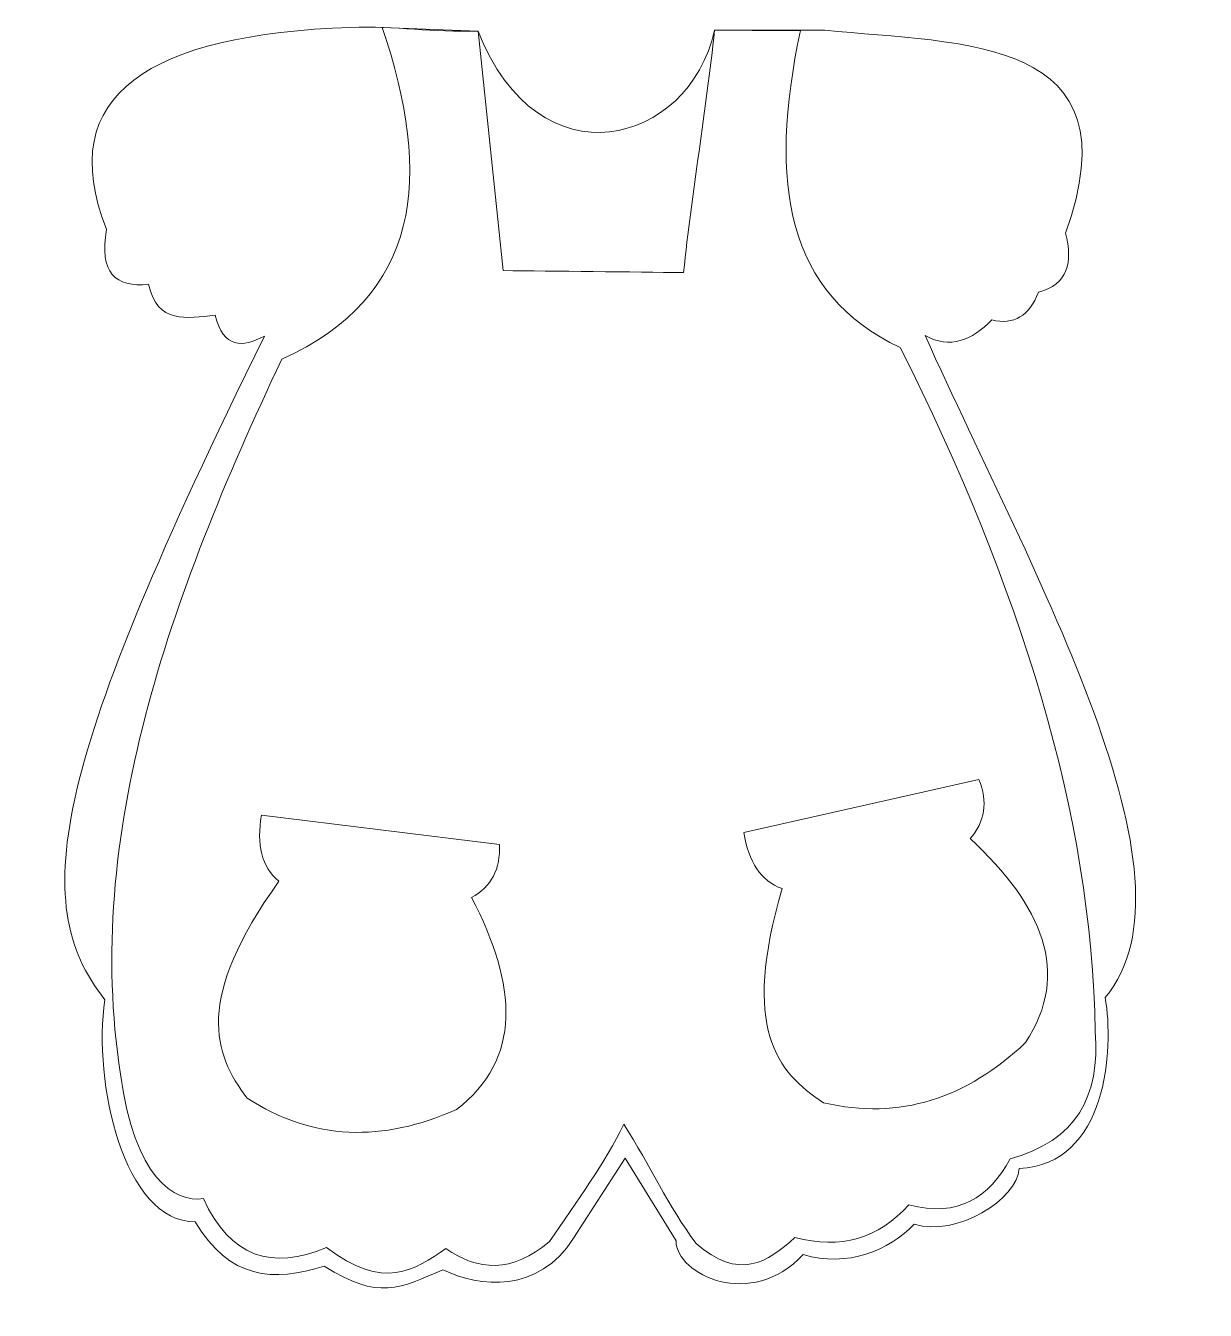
# Model space of a CAD drawing. Header units: centimetres. Extents: x -5.2 to 5, y -5.6 to 5.5.
import ezdxf

# ---------------------------------------------------------------- set-up
doc = ezdxf.new("R2010")
doc.units = ezdxf.units.CM
doc.header["$MEASUREMENT"] = 0
doc.layers.add('Camada 1', color=7, linetype='Continuous')

msp = doc.modelspace()

# ---------------------------------------------------------------- linework, layer by layer
at = {"layer": 'Camada 1', "color": 250, "lineweight": 20}
for points, knots in [([(-4.48409, -2.94134), (-5.16992, -2.08744), (-4.90502, -0.86031), (-3.1052, 2.79799), (-3.1052, 2.79799), (-3.29773, 2.69605), (-3.45921, 2.69284), (-3.53031, 2.97737), (-3.53031, 2.97737), (-3.77514, 2.95284), (-4.03331, 2.89931), (-4.1069, 3.24644), (-4.1069, 3.24644), (-4.39311, 3.21408), (-4.53818, 3.34487), (-4.47065, 3.72143), (-4.47065, 3.72143), (-4.93376, 4.8971), (-4.08422, 5.40537), (-2.3579, 5.46786), (-2.3579, 5.46786), (-1.96608, 5.48206), (-1.64882, 5.42161), (-1.257, 5.43581), (-1.257, 5.43581), (-0.73835, 4.1001), (0.57013, 4.44592), (0.78779, 5.44232), (0.78779, 5.44232), (1.25194, 5.44232), (1.27664, 5.44232), (1.7408, 5.44232), (1.7408, 5.44232), (2.9433, 5.32523), (4.44149, 5.3915), (3.82273, 3.68737), (3.82273, 3.68737), (3.88995, 3.43525), (3.84463, 3.24656), (3.58941, 3.17622), (3.58941, 3.17622), (3.51043, 2.97341), (3.37737, 2.8906), (3.1858, 2.93769), (3.1858, 2.93769), (3.01284, 2.75887), (2.82484, 2.68487), (2.60952, 2.80139), (2.60952, 2.80139), (3.56359, 0.68912), (5.0327, -1.88301), (4.16683, -2.92347), (4.16683, -2.92347), (4.24454, -3.36954), (4.1842, -4.36665), (3.42239, -4.40169), (3.42239, -4.40169), (3.40504, -4.66929), (2.88593, -4.99607), (2.51416, -4.88214), (2.51416, -4.88214), (2.30112, -5.11269), (1.93409, -5.25784), (1.55495, -5.14595), (1.55495, -5.14595), (1.10504, -5.62742), (0.45797, -5.31986), (0.45478, -5.02798), (0.45478, -5.02798), (0.45478, -5.02798), (0.01557, -4.3126), (0.01557, -4.3126), (0.01557, -4.3126), (0.01557, -4.3126), (-0.43255, -5.00215), (-0.43255, -5.00215), (-0.43255, -5.00215), (-0.73057, -5.48138), (-1.24819, -5.43215), (-1.56075, -5.27685), (-1.56075, -5.27685), (-1.9288, -5.43454), (-2.11898, -5.5462), (-2.58725, -5.24459), (-2.58725, -5.24459), (-3.02603, -5.38668), (-3.41221, -5.35756), (-3.70291, -4.86328), (-3.70291, -4.86328), (-4.32226, -4.86176), (-4.59261, -3.65228), (-4.48409, -2.94134)], [0, 0, 0, 0, 0.04166667, 0.04166667, 0.04166667, 0.04166667, 0.08333333, 0.08333333, 0.08333333, 0.08333333, 0.125, 0.125, 0.125, 0.125, 0.16666667, 0.16666667, 0.16666667, 0.16666667, 0.20833333, 0.20833333, 0.20833333, 0.20833333, 0.25, 0.25, 0.25, 0.25, 0.29166667, 0.29166667, 0.29166667, 0.29166667, 0.33333333, 0.33333333, 0.33333333, 0.33333333, 0.375, 0.375, 0.375, 0.375, 0.41666667, 0.41666667, 0.41666667, 0.41666667, 0.45833333, 0.45833333, 0.45833333, 0.45833333, 0.5, 0.5, 0.5, 0.5, 0.54166667, 0.54166667, 0.54166667, 0.54166667, 0.58333333, 0.58333333, 0.58333333, 0.58333333, 0.625, 0.625, 0.625, 0.625, 0.66666667, 0.66666667, 0.66666667, 0.66666667, 0.70833333, 0.70833333, 0.70833333, 0.70833333, 0.75, 0.75, 0.75, 0.75, 0.79166667, 0.79166667, 0.79166667, 0.79166667, 0.83333333, 0.83333333, 0.83333333, 0.83333333, 0.875, 0.875, 0.875, 0.875, 0.91666667, 0.91666667, 0.91666667, 0.91666667, 1, 1, 1, 1]), ([(-2.95498, 2.59707), (-1.75244, 3.13916), (-1.64392, 4.17147), (-2.08615, 5.46627), (-2.08615, 5.46627), (-2.08615, 5.46627), (-1.25701, 5.43581), (-1.25701, 5.43581), (-1.25701, 5.43581), (-1.25701, 5.43581), (-1.04132, 3.36435), (-1.04132, 3.36435), (-1.04132, 3.36435), (-0.61044, 3.35847), (0.08935, 3.35259), (0.52023, 3.34671), (0.52023, 3.34671), (0.59305, 4.04492), (0.71497, 4.74411), (0.78778, 5.44232), (0.78778, 5.44232), (1.0521, 5.44232), (1.26735, 5.44134), (1.53165, 5.44134), (1.53165, 5.44134), (1.24692, 4.11453), (1.41234, 3.16197), (2.39458, 2.69848), (2.39458, 2.69848), (3.42981, 0.63756), (4.05356, -1.34661), (4.08005, -3.21936), (4.08005, -3.21936), (4.12529, -3.774), (3.91506, -4.16258), (3.34523, -4.3174), (3.34523, -4.3174), (3.164, -4.65036), (2.89714, -4.82821), (2.46923, -4.71428), (2.46923, -4.71428), (2.20552, -5.00499), (1.87886, -5.10559), (1.48275, -4.9965), (1.48275, -4.9965), (1.24709, -5.21735), (0.99536, -5.37168), (0.62872, -5.04942), (0.62872, -5.04942), (0.38488, -4.72572), (0.23361, -4.37675), (0.00247, -4.01754), (0.00247, -4.01754), (-0.15765, -4.3508), (-0.40218, -4.68419), (-0.63805, -5.03178), (-0.63805, -5.03178), (-0.96586, -5.30991), (-1.25995, -5.2858), (-1.5353, -5.09352), (-1.5353, -5.09352), (-1.8031, -5.28065), (-2.07593, -5.46106), (-2.56948, -5.0847), (-2.56948, -5.0847), (-3.03929, -5.28373), (-3.40217, -5.16788), (-3.63243, -4.66136), (-3.63243, -4.66136), (-3.88298, -4.69985), (-4.22983, -4.48024), (-4.35025, -3.58539), (-4.35025, -3.58539), (-4.66705, -1.52456), (-3.92794, 0.53625), (-2.95498, 2.59707)], [0, 0, 0, 0, 0.05, 0.05, 0.05, 0.05, 0.1, 0.1, 0.1, 0.1, 0.15, 0.15, 0.15, 0.15, 0.2, 0.2, 0.2, 0.2, 0.25, 0.25, 0.25, 0.25, 0.3, 0.3, 0.3, 0.3, 0.35, 0.35, 0.35, 0.35, 0.4, 0.4, 0.4, 0.4, 0.45, 0.45, 0.45, 0.45, 0.5, 0.5, 0.5, 0.5, 0.55, 0.55, 0.55, 0.55, 0.6, 0.6, 0.6, 0.6, 0.65, 0.65, 0.65, 0.65, 0.7, 0.7, 0.7, 0.7, 0.75, 0.75, 0.75, 0.75, 0.8, 0.8, 0.8, 0.8, 0.85, 0.85, 0.85, 0.85, 0.9, 0.9, 0.9, 0.9, 1, 1, 1, 1]), ([(1.7305, -3.83229), (1.32643, -3.56969), (1.01868, -3.18715), (1.37309, -1.9802), (1.37309, -1.9802), (1.18808, -1.91679), (1.08352, -1.74666), (1.04036, -1.49513), (1.04036, -1.49513), (1.04036, -1.49513), (3.07444, -1.03652), (3.07444, -1.03652), (3.07444, -1.03652), (3.15301, -1.23055), (3.12745, -1.40105), (2.99778, -1.54805), (2.99778, -1.54805), (3.62359, -2.12528), (3.874, -2.71118), (3.47826, -3.31194), (3.47826, -3.31194), (2.9698, -3.79165), (2.39267, -3.9876), (1.7305, -3.83229)], [0, 0, 0, 0, 0.14285714, 0.14285714, 0.14285714, 0.14285714, 0.28571429, 0.28571429, 0.28571429, 0.28571429, 0.42857143, 0.42857143, 0.42857143, 0.42857143, 0.57142857, 0.57142857, 0.57142857, 0.57142857, 0.71428571, 0.71428571, 0.71428571, 0.71428571, 1, 1, 1, 1]), ([(-3.2555, -3.79181), (-3.5477, -3.40613), (-3.70998, -2.93951), (-2.97912, -1.91662), (-2.97912, -1.91662), (-3.13168, -1.79384), (-3.17355, -1.59727), (-3.13097, -1.34443), (-3.13097, -1.34443), (-3.13097, -1.34443), (-1.07215, -1.59969), (-1.07215, -1.59969), (-1.07215, -1.59969), (-1.06255, -1.81009), (-1.14281, -1.96289), (-1.31294, -2.05815), (-1.31294, -2.05815), (-0.9167, -2.81697), (-0.87534, -3.45675), (-1.44479, -3.89153), (-1.44479, -3.89153), (-2.07997, -4.17347), (-2.68586, -4.16338), (-3.2555, -3.79181)], [0, 0, 0, 0, 0.14285714, 0.14285714, 0.14285714, 0.14285714, 0.28571429, 0.28571429, 0.28571429, 0.28571429, 0.42857143, 0.42857143, 0.42857143, 0.42857143, 0.57142857, 0.57142857, 0.57142857, 0.57142857, 0.71428571, 0.71428571, 0.71428571, 0.71428571, 1, 1, 1, 1])]:
    msp.add_open_spline(points, degree=3, knots=knots, dxfattribs=at)

doc.saveas('drawing.dxf')
